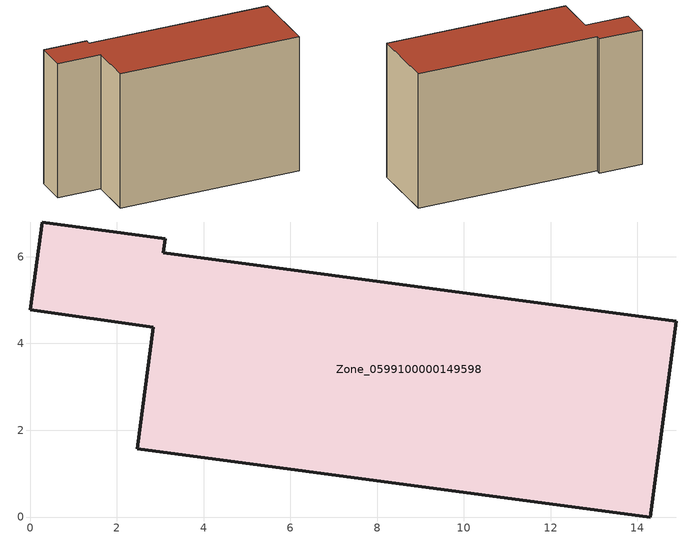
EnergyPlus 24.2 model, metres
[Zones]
Zone_0599100000149598
 floor ground (C_G): 0,4.78 0.28,6.8 3.11,6.42 3.07,6.09 14.9,4.51 14.29,0 2.46,1.57 2.84,4.37 z0
 wall outside (C_F): 3.07,6.09 3.11,6.42 0.28,6.8 0,4.78 2.84,4.37 2.46,1.57 14.29,0 14.9,4.51 3.07,6.09 z0:9.11
 roof outside (C_R): 14.29,0 14.9,4.51 3.07,6.09 3.11,6.42 0.28,6.8 0,4.78 2.84,4.37 2.46,1.57 z9.11
[BUILDING]
Pand.0599100000149598: North Axis=0; Terrain=City; Loads Convergence Tolerance Value=0.04; Temperature Convergence Tolerance Value=0.4; Solar Distribution=FullExterior; Maximum Number of Warmup Days=25; Minimum Number of Warmup Days=1
[Site:Location]
Rotterdam.The.Hague.AP_ZH_NLD Design_Conditions: Latitude=51.96; Longitude=4.45; Time Zone=1; Elevation=-4.5
[SITE:GROUNDTEMPERATURE:BUILDINGSURFACE]
18, 18, 18, 18, 18, 18, 18, 18, 18, 18, 18, 18
[MATERIAL] Thermal Absorptance=0.9; Solar Absorptance=0.7; Visible Absorptance=0.7
Name | Roughness | Thickness | Conductivity | Density | Specific Heat
G.TI.1946 | MediumSmooth | 0.15 | 1 | 540 | 1210
F.TI.1946 | Rough | 0.3 | 0.857143 | 1920 | 840
R.TI.1946 | MediumRough | 0.2 | 0.1 | 1500 | 1000
[CONSTRUCTION]
C_G: G.TI.1946
C_F: F.TI.1946
C_R: R.TI.1946
[ZONE]
Zone_0599100000149598: Type=1; Multiplier=1; Ceiling Height=Autocalculate; Volume=Autocalculate; Floor Area=autocalculate; Part of Total Floor Area=Yes
[ZONEINFILTRATION:DESIGNFLOWRATE]
Infil_Zone_0599100000149598: Zone or ZoneList or Space or SpaceList=Zone_0599100000149598; Schedule=AlwaysOn; Design Flow Rate Calculation Method=Flow/Area; Flow Rate per Floor Area=0.003; Constant Term Coefficient=1; Temperature Term Coefficient=0; Velocity Term Coefficient=0; Velocity Squared Term Coefficient=0
[HVACTEMPLATE:ZONE:IDEALLOADSAIRSYSTEM]
Zone_0599100000149598: Maximum Heating Supply Air Temperature=50; Minimum Cooling Supply Air Temperature=13; Maximum Heating Supply Air Humidity Ratio=0.0156; Minimum Cooling Supply Air Humidity Ratio=0.0077; Heating Limit=NoLimit; Cooling Limit=NoLimit; Dehumidification Control Type=ConstantSensibleHeatRatio; Cooling Sensible Heat Ratio=0.7; Dehumidification Setpoint=60; Humidification Control Type=None; Humidification Setpoint=30; Outdoor Air Method=None; Outdoor Air Flow Rate per Person=0.00944; Outdoor Air Flow Rate per Zone Floor Area=0; Outdoor Air Flow Rate per Zone=0; Demand Controlled Ventilation Type=None; Outdoor Air Economizer Type=NoEconomizer; Heat Recovery Type=None; Sensible Heat Recovery Effectiveness=0.7; Latent Heat Recovery Effectiveness=0.65
[ZONECONTROL:THERMOSTAT]
ThermostatControl_Zone_0599100000149598: Zone or ZoneList=Zone_0599100000149598; Control Type Schedule=DualSetpointControlType; Control 1=Thermostat_Zone_0599100000149598; Temperature Difference Between Cutout And Setpoint=0
[THERMOSTATSETPOINT:DUALSETPOINT]
Thermostat_Zone_0599100000149598: Heating Setpoint Temperature Schedule=HeatingSetpoint_Zone_0599100000149598; Cooling Setpoint Temperature Schedule=CoolingSetpoint_Zone_0599100000149598
[SCHEDULE:COMPACT]
HeatingSetpoint_Zone_0599100000149598: Through: 12/31, For: AllDays, Until: 24:00, 21
CoolingSetpoint_Zone_0599100000149598: Through: 12/31, For: AllDays, Until: 24:00, 24
DualSetpointControlType: Through: 12/31, For: AllDays, Until: 24:00, 4
AlwaysOn: Through: 12/31, For: AllDays, Until: 24:00, 1
